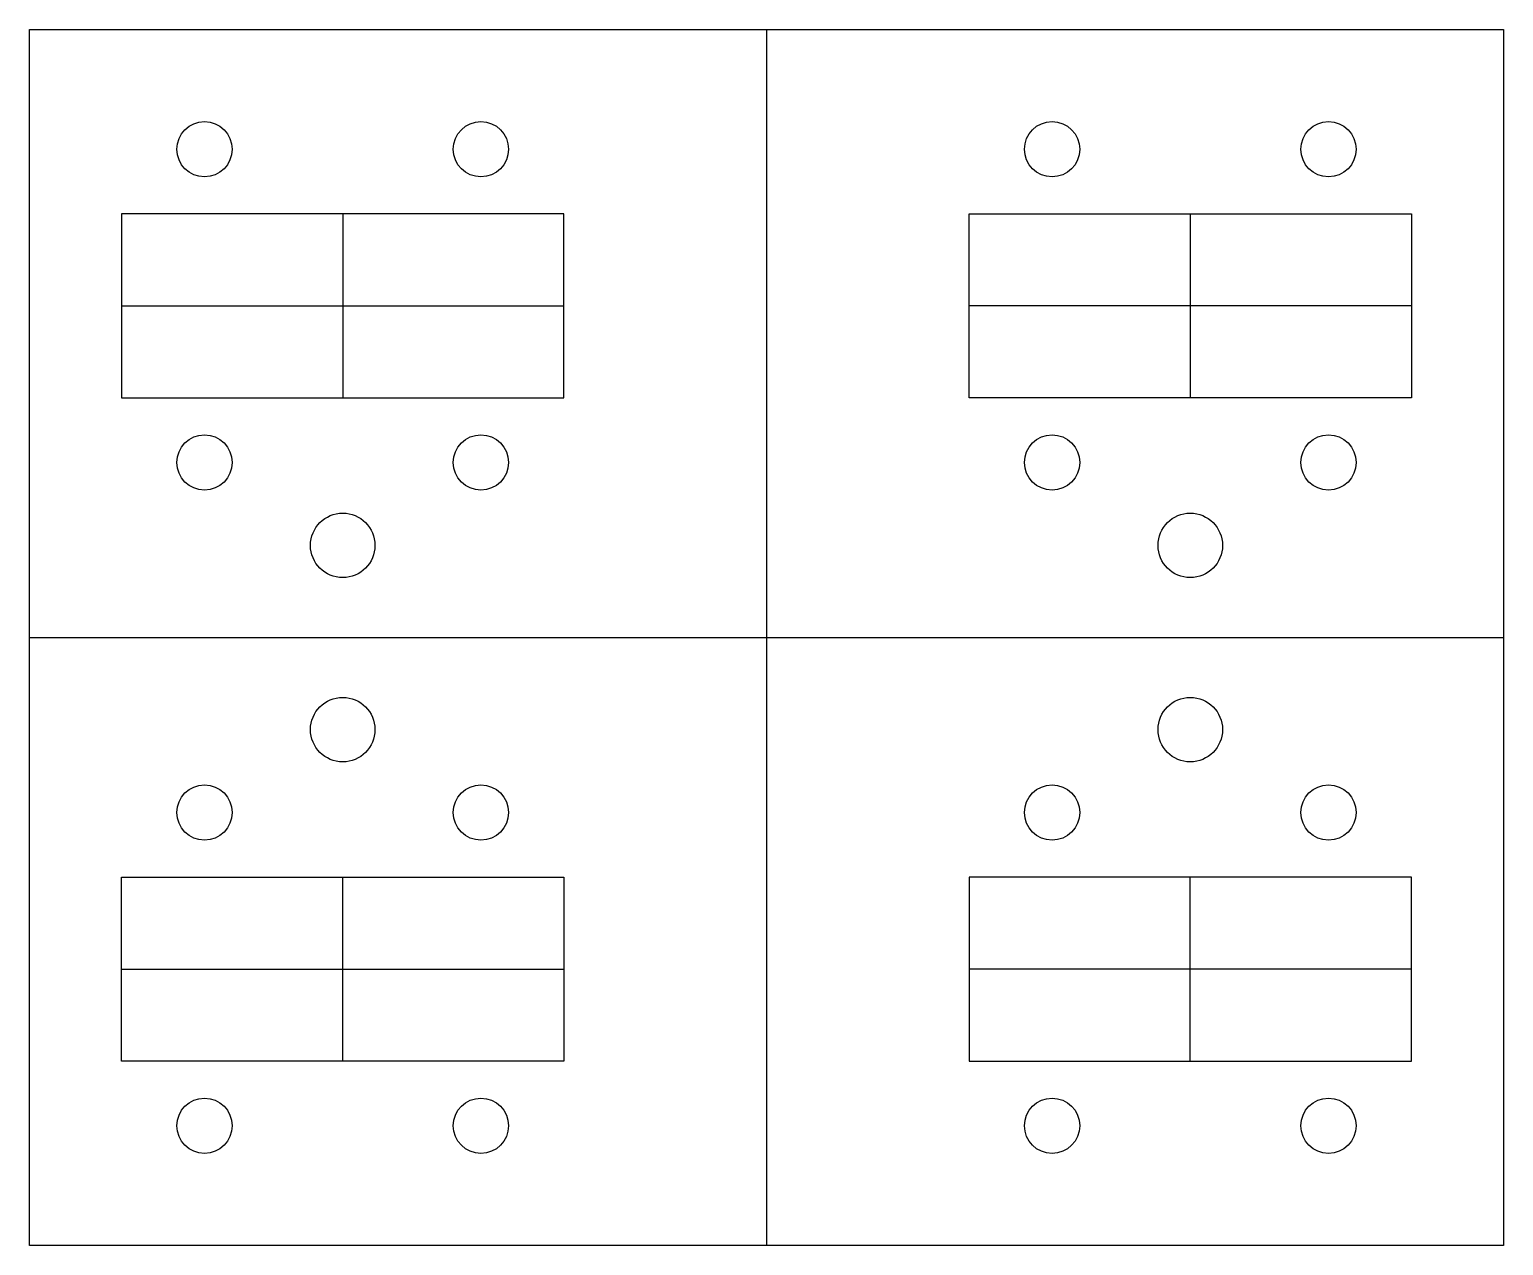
# Model space of a CAD drawing. Header units: millimetres. Extents: x 0 to 80, y 0 to 66.
import ezdxf

# ---------------------------------------------------------------- set-up
doc = ezdxf.new("R2010")
doc.units = ezdxf.units.MM
doc.layers.get('0').update_dxf_attribs({"linetype": 'CONTINUOUS'})

msp = doc.modelspace()

# ---------------------------------------------------------------- linework, layer by layer
for p, q in [((40, 66), (40, 0)), ((17, 56), (17, 46)), ((63, 56), (63, 46)), ((5, 51), (29, 51)), ((75, 51), (51, 51)), ((0, 33), (80, 33)), ((17, 10), (17, 20)), ((63, 10), (63, 20)), ((5, 15), (29, 15)), ((75, 15), (51, 15))]:
    msp.add_line(p, q)
for points in [[(80, 0), (0, 0), (0, 66), (80, 66)], [(29, 56), (5, 56), (5, 46), (29, 46)], [(51, 46), (51, 56), (75, 56), (75, 46)], [(29, 10), (5, 10), (5, 20), (29, 20)], [(51, 20), (51, 10), (75, 10), (75, 20)]]:
    msp.add_lwpolyline(points, close=True)
for centre, radius in [((9.5, 59.5), 1.5), ((24.5, 59.5), 1.5), ((55.5, 59.5), 1.5), ((70.5, 59.5), 1.5), ((9.5, 42.5), 1.5), ((24.5, 42.5), 1.5), ((55.5, 42.5), 1.5), ((70.5, 42.5), 1.5), ((17, 38), 1.75), ((63, 38), 1.75), ((17, 28), 1.75), ((63, 28), 1.75), ((9.5, 23.5), 1.5), ((24.5, 23.5), 1.5), ((55.5, 23.5), 1.5), ((70.5, 23.5), 1.5), ((55.5, 6.5), 1.5), ((70.5, 6.5), 1.5), ((9.5, 6.5), 1.5), ((24.5, 6.5), 1.5)]:
    msp.add_circle(centre, radius)

doc.saveas('drawing.dxf')
